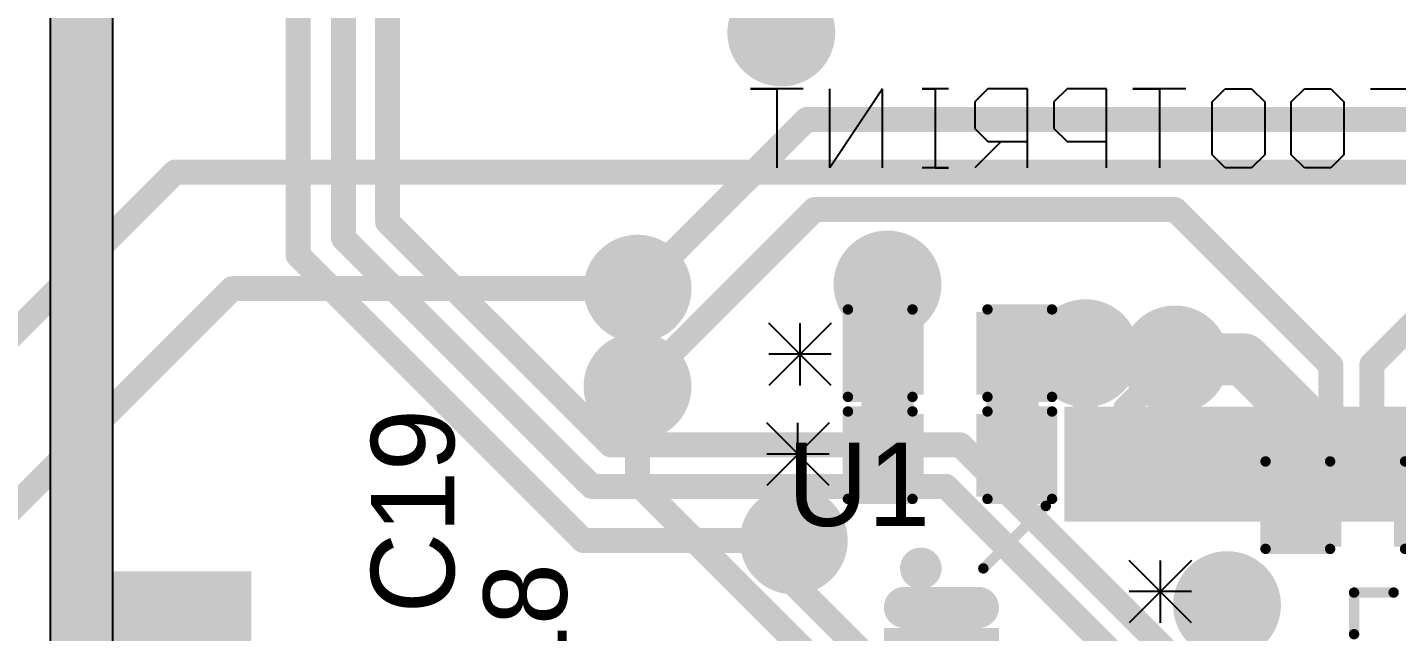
# Model space of a CAD drawing. Header units: millimetres. Extents: x 2.17 to 4.96, y 1.49 to 4.34.
# Drawn here: x 2.855 to 3.512, y 2.998 to 3.288 of the extents above; entities that cross this region are included whole.
import ezdxf

# ---------------------------------------------------------------- set-up
doc = ezdxf.new("R2010")
doc.units = ezdxf.units.MM
doc.header["$MEASUREMENT"] = 0
for name, color, linetype in [('BottomLayer', 5, 'Continuous'), ('BottomOverlay', 54, 'Continuous'), ('BottomPaste', 16, 'Continuous'), ('BottomSolder', 6, 'Continuous'), ('InternalPlane1', 76, 'Continuous'), ('InternalPlane2', 16, 'Continuous'), ('Mechanical2', 216, 'Continuous'), ('MultiLayer', 9, 'Continuous'), ('TopLayer', 1, 'Continuous'), ('TopOverlay', 2, 'Continuous'), ('TopPaste', 8, 'Continuous'), ('TopSolder', 216, 'Continuous'), ('ViaHoleLayer', 16, 'Continuous')]:
    doc.layers.add(name, color=color, linetype=linetype)

# ---------------------------------------------------------------- blocks, each defined once
blk = doc.blocks.new('HCM4920000000ABJT_12')
at = {"layer": 'TopLayer'}
for points in [[(-0.27459, -0.03053), (-0.05806, -0.03053), (-0.27459, 0.02852), (-0.05806, 0.02852)], [(0.06006, -0.03053), (0.27659, -0.03053), (0.06006, 0.02852), (0.27659, 0.02852)]]:
    blk.add_solid(points, dxfattribs=at)
at = {"layer": 'TopOverlay', "const_width": 0.01}
for points in [[(0.22892, 0.09408), (-0.22696, 0.09408)], [(-0.22696, 0.036), (-0.22696, 0.09408)], [(0.22896, 0.09404), (0.22892, 0.09408)], [(0.22896, 0.036), (0.22896, 0.09404)], [(-0.22696, -0.09607), (-0.22696, -0.03799)], [(0.22896, -0.09607), (0.22896, -0.03799)], [(0.229, -0.09607), (-0.22696, -0.09607)]]:
    blk.add_lwpolyline(points, dxfattribs=at)
at = {"layer": 'TopOverlay', "const_width": 0.005}
for points in [[(-0.22946, 0.09408, 1), (-0.22446, 0.09408, 1)], [(-0.22946, 0.09408, 1), (-0.22446, 0.09408, 1)], [(0.22642, 0.09408, 1), (0.23142, 0.09408, 1)], [(0.22642, 0.09408, 1), (0.23142, 0.09408, 1)], [(0.22646, 0.09404, 1), (0.23146, 0.09404, 1)], [(0.22646, 0.09404, 1), (0.23146, 0.09404, 1)], [(-0.22946, 0.036, 1), (-0.22446, 0.036, 1)], [(0.22646, 0.036, 1), (0.23146, 0.036, 1)], [(-0.22946, -0.03799, 1), (-0.22446, -0.03799, 1)], [(0.22646, -0.03799, 1), (0.23146, -0.03799, 1)], [(-0.22946, -0.09607, 1), (-0.22446, -0.09607, 1)], [(-0.22946, -0.09607, 1), (-0.22446, -0.09607, 1)], [(0.22646, -0.09607, 1), (0.23146, -0.09607, 1)], [(0.2265, -0.09607, 1), (0.2315, -0.09607, 1)]]:
    blk.add_lwpolyline(points, format="xyb", close=True, dxfattribs=at)
at = {"layer": 'TopPaste'}
for points in [[(-0.27459, -0.03053), (-0.05806, -0.03053), (-0.27459, 0.02852), (-0.05806, 0.02852)], [(0.06006, -0.03053), (0.27659, -0.03053), (0.06006, 0.02852), (0.27659, 0.02852)]]:
    blk.add_solid(points, dxfattribs=at)
at = {"layer": 'TopSolder'}
for points in [[(-0.27859, -0.03453), (-0.05406, -0.03453), (-0.27859, 0.03252), (-0.05406, 0.03252)], [(0.05606, -0.03453), (0.28059, -0.03453), (0.05606, 0.03252), (0.28059, 0.03252)]]:
    blk.add_solid(points, dxfattribs=at)
blk = doc.blocks.new('QFN_24_B_15')
at = {"layer": 'BottomLayer'}
for points in [[(-0.05709, 0.07874), (-0.05709, 0.11024), (-0.07087, 0.07874), (-0.07087, 0.11024)], [(-0.0315, 0.07874), (-0.0315, 0.11024), (-0.04528, 0.07874), (-0.04528, 0.11024)], [(-0.00591, 0.07874), (-0.00591, 0.11024), (-0.01969, 0.07874), (-0.01969, 0.11024)], [(0.01969, 0.07874), (0.01969, 0.11024), (0.00591, 0.07874), (0.00591, 0.11024)], [(0.04528, 0.07874), (0.04528, 0.11024), (0.0315, 0.07874), (0.0315, 0.11024)], [(0.07087, 0.07874), (0.07087, 0.11024), (0.05709, 0.07874), (0.05709, 0.11024)], [(-0.11024, 0.05709), (-0.07874, 0.05709), (-0.11024, 0.07087), (-0.07874, 0.07087)], [(-0.06693, -0.06693), (0.06693, -0.06693), (-0.06693, 0.06693), (0.06693, 0.06693)], [(0.07874, 0.05709), (0.11024, 0.05709), (0.07874, 0.07087), (0.11024, 0.07087)], [(-0.11024, 0.0315), (-0.07874, 0.0315), (-0.11024, 0.04528), (-0.07874, 0.04528)], [(0.07874, 0.0315), (0.11024, 0.0315), (0.07874, 0.04528), (0.11024, 0.04528)], [(-0.11024, 0.00591), (-0.07874, 0.00591), (-0.11024, 0.01969), (-0.07874, 0.01969)], [(0.07874, 0.00591), (0.11024, 0.00591), (0.07874, 0.01969), (0.11024, 0.01969)], [(-0.11024, -0.01969), (-0.07874, -0.01969), (-0.11024, -0.00591), (-0.07874, -0.00591)], [(0.07874, -0.01969), (0.11024, -0.01969), (0.07874, -0.00591), (0.11024, -0.00591)], [(-0.11024, -0.04528), (-0.07874, -0.04528), (-0.11024, -0.0315), (-0.07874, -0.0315)], [(0.07874, -0.04528), (0.11024, -0.04528), (0.07874, -0.0315), (0.11024, -0.0315)], [(-0.11024, -0.07087), (-0.07874, -0.07087), (-0.11024, -0.05709), (-0.07874, -0.05709)], [(0.07874, -0.07087), (0.11024, -0.07087), (0.07874, -0.05709), (0.11024, -0.05709)], [(-0.07087, -0.07874), (-0.07087, -0.11024), (-0.05709, -0.07874), (-0.05709, -0.11024)], [(-0.04528, -0.07874), (-0.04528, -0.11024), (-0.0315, -0.07874), (-0.0315, -0.11024)], [(-0.01969, -0.07874), (-0.01969, -0.11024), (-0.00591, -0.07874), (-0.00591, -0.11024)], [(0.00591, -0.07874), (0.00591, -0.11024), (0.01969, -0.07874), (0.01969, -0.11024)], [(0.0315, -0.07874), (0.0315, -0.11024), (0.04528, -0.07874), (0.04528, -0.11024)], [(0.05709, -0.07874), (0.05709, -0.11024), (0.07087, -0.07874), (0.07087, -0.11024)]]:
    blk.add_solid(points, dxfattribs=at)
at = {"layer": 'BottomOverlay', "const_width": 0.005}
for points in [[(-0.101, 0.1), (-0.101, 0.08)], [(-0.082, 0.1), (-0.101, 0.1)], [(0.101, 0.1), (0.082, 0.1)], [(0.101, 0.1), (0.101, 0.08)], [(-0.101, -0.08), (-0.101, -0.1)], [(0.101, -0.08), (0.101, -0.1)], [(-0.082, -0.1), (-0.101, -0.1)], [(0.101, -0.1), (0.082, -0.1)]]:
    blk.add_lwpolyline(points, dxfattribs=at)
at = {"layer": 'BottomOverlay'}
for points, const_width in [([(-0.10225, 0.1, 1), (-0.09975, 0.1, 1)], 0.0025), ([(-0.10225, 0.1, 1), (-0.09975, 0.1, 1)], 0.0025), ([(-0.08325, 0.1, 1), (-0.08075, 0.1, 1)], 0.0025), ([(0.08075, 0.1, 1), (0.08325, 0.1, 1)], 0.0025), ([(0.09975, 0.1, 1), (0.10225, 0.1, 1)], 0.0025), ([(0.09975, 0.1, 1), (0.10225, 0.1, 1)], 0.0025), ([(-0.10225, 0.08, 1), (-0.09975, 0.08, 1)], 0.0025), ([(0.09975, 0.08, 1), (0.10225, 0.08, 1)], 0.0025), ([(-0.117, -0.065, 1), (-0.123, -0.065, 1)], 0.00787), ([(-0.12497, -0.065, 1), (-0.12103, -0.065, 1)], 0.00394), ([(-0.11897, -0.065, 1), (-0.11503, -0.065, 1)], 0.00394), ([(-0.10225, -0.08, 1), (-0.09975, -0.08, 1)], 0.0025), ([(0.09975, -0.08, 1), (0.10225, -0.08, 1)], 0.0025), ([(-0.10225, -0.1, 1), (-0.09975, -0.1, 1)], 0.0025), ([(-0.10225, -0.1, 1), (-0.09975, -0.1, 1)], 0.0025), ([(-0.08325, -0.1, 1), (-0.08075, -0.1, 1)], 0.0025), ([(0.08075, -0.1, 1), (0.08325, -0.1, 1)], 0.0025), ([(0.09975, -0.1, 1), (0.10225, -0.1, 1)], 0.0025), ([(0.09975, -0.1, 1), (0.10225, -0.1, 1)], 0.0025)]:
    blk.add_lwpolyline(points, format="xyb", close=True, dxfattribs=dict(at, const_width=const_width))
at = {"layer": 'BottomPaste'}
for points in [[(-0.05709, 0.07874), (-0.05709, 0.11024), (-0.07087, 0.07874), (-0.07087, 0.11024)], [(-0.0315, 0.07874), (-0.0315, 0.11024), (-0.04528, 0.07874), (-0.04528, 0.11024)], [(-0.00591, 0.07874), (-0.00591, 0.11024), (-0.01969, 0.07874), (-0.01969, 0.11024)], [(0.01969, 0.07874), (0.01969, 0.11024), (0.00591, 0.07874), (0.00591, 0.11024)], [(0.04528, 0.07874), (0.04528, 0.11024), (0.0315, 0.07874), (0.0315, 0.11024)], [(0.07087, 0.07874), (0.07087, 0.11024), (0.05709, 0.07874), (0.05709, 0.11024)], [(-0.11024, 0.05709), (-0.07874, 0.05709), (-0.11024, 0.07087), (-0.07874, 0.07087)], [(-0.06693, -0.06693), (0.06693, -0.06693), (-0.06693, 0.06693), (0.06693, 0.06693)], [(0.07874, 0.05709), (0.11024, 0.05709), (0.07874, 0.07087), (0.11024, 0.07087)], [(-0.11024, 0.0315), (-0.07874, 0.0315), (-0.11024, 0.04528), (-0.07874, 0.04528)], [(0.07874, 0.0315), (0.11024, 0.0315), (0.07874, 0.04528), (0.11024, 0.04528)], [(-0.11024, 0.00591), (-0.07874, 0.00591), (-0.11024, 0.01969), (-0.07874, 0.01969)], [(0.07874, 0.00591), (0.11024, 0.00591), (0.07874, 0.01969), (0.11024, 0.01969)], [(-0.11024, -0.01969), (-0.07874, -0.01969), (-0.11024, -0.00591), (-0.07874, -0.00591)], [(0.07874, -0.01969), (0.11024, -0.01969), (0.07874, -0.00591), (0.11024, -0.00591)], [(-0.11024, -0.04528), (-0.07874, -0.04528), (-0.11024, -0.0315), (-0.07874, -0.0315)], [(0.07874, -0.04528), (0.11024, -0.04528), (0.07874, -0.0315), (0.11024, -0.0315)], [(-0.11024, -0.07087), (-0.07874, -0.07087), (-0.11024, -0.05709), (-0.07874, -0.05709)], [(0.07874, -0.07087), (0.11024, -0.07087), (0.07874, -0.05709), (0.11024, -0.05709)], [(-0.07087, -0.07874), (-0.07087, -0.11024), (-0.05709, -0.07874), (-0.05709, -0.11024)], [(-0.04528, -0.07874), (-0.04528, -0.11024), (-0.0315, -0.07874), (-0.0315, -0.11024)], [(-0.01969, -0.07874), (-0.01969, -0.11024), (-0.00591, -0.07874), (-0.00591, -0.11024)], [(0.00591, -0.07874), (0.00591, -0.11024), (0.01969, -0.07874), (0.01969, -0.11024)], [(0.0315, -0.07874), (0.0315, -0.11024), (0.04528, -0.07874), (0.04528, -0.11024)], [(0.05709, -0.07874), (0.05709, -0.11024), (0.07087, -0.07874), (0.07087, -0.11024)]]:
    blk.add_solid(points, dxfattribs=at)
at = {"layer": 'BottomSolder'}
for points in [[(-0.05309, 0.07474), (-0.05309, 0.11424), (-0.07487, 0.07474), (-0.07487, 0.11424)], [(-0.0275, 0.07474), (-0.0275, 0.11424), (-0.04928, 0.07474), (-0.04928, 0.11424)], [(-0.00191, 0.07474), (-0.00191, 0.11424), (-0.02369, 0.07474), (-0.02369, 0.11424)], [(0.02369, 0.07474), (0.02369, 0.11424), (0.00191, 0.07474), (0.00191, 0.11424)], [(0.04928, 0.07474), (0.04928, 0.11424), (0.0275, 0.07474), (0.0275, 0.11424)], [(0.07487, 0.07474), (0.07487, 0.11424), (0.05309, 0.07474), (0.05309, 0.11424)], [(-0.11424, 0.05309), (-0.07474, 0.05309), (-0.11424, 0.07487), (-0.07474, 0.07487)], [(0.07474, 0.05309), (0.11424, 0.05309), (0.07474, 0.07487), (0.11424, 0.07487)], [(-0.07093, -0.07093), (0.07093, -0.07093), (-0.07093, 0.07093), (0.07093, 0.07093)], [(-0.11424, 0.0275), (-0.07474, 0.0275), (-0.11424, 0.04928), (-0.07474, 0.04928)], [(0.07474, 0.0275), (0.11424, 0.0275), (0.07474, 0.04928), (0.11424, 0.04928)], [(-0.11424, 0.00191), (-0.07474, 0.00191), (-0.11424, 0.02369), (-0.07474, 0.02369)], [(0.07474, 0.00191), (0.11424, 0.00191), (0.07474, 0.02369), (0.11424, 0.02369)], [(-0.11424, -0.02369), (-0.07474, -0.02369), (-0.11424, -0.00191), (-0.07474, -0.00191)], [(0.07474, -0.02369), (0.11424, -0.02369), (0.07474, -0.00191), (0.11424, -0.00191)], [(-0.11424, -0.04928), (-0.07474, -0.04928), (-0.11424, -0.0275), (-0.07474, -0.0275)], [(0.07474, -0.04928), (0.11424, -0.04928), (0.07474, -0.0275), (0.11424, -0.0275)], [(-0.11424, -0.07487), (-0.07474, -0.07487), (-0.11424, -0.05309), (-0.07474, -0.05309)], [(0.07474, -0.07487), (0.11424, -0.07487), (0.07474, -0.05309), (0.11424, -0.05309)], [(-0.07487, -0.07474), (-0.07487, -0.11424), (-0.05309, -0.07474), (-0.05309, -0.11424)], [(-0.04928, -0.07474), (-0.04928, -0.11424), (-0.0275, -0.07474), (-0.0275, -0.11424)], [(-0.02369, -0.07474), (-0.02369, -0.11424), (-0.00191, -0.07474), (-0.00191, -0.11424)], [(0.00191, -0.07474), (0.00191, -0.11424), (0.02369, -0.07474), (0.02369, -0.11424)], [(0.0275, -0.07474), (0.0275, -0.11424), (0.04928, -0.07474), (0.04928, -0.11424)], [(0.05309, -0.07474), (0.05309, -0.11424), (0.07487, -0.07474), (0.07487, -0.11424)]]:
    blk.add_solid(points, dxfattribs=at)
blk = doc.blocks.new('LQFP_100_16')
at = {"layer": 'TopLayer', "const_width": 0.01181}
blk.add_lwpolyline([(-0.2874, 0.23622), (-0.32283, 0.23622)], dxfattribs=at)
at = {"layer": 'TopLayer', "const_width": 0.00591}
for points in [[(-0.32579, 0.23622, 1), (-0.31988, 0.23622, 1)], [(-0.29035, 0.23622, 1), (-0.28445, 0.23622, 1)]]:
    blk.add_lwpolyline(points, format="xyb", close=True, dxfattribs=at)
at = {"layer": 'TopLayer'}
for points in [[(-0.23031, 0.2815), (-0.23031, 0.32874), (-0.24213, 0.2815), (-0.24213, 0.32874)], [(-0.21063, 0.2815), (-0.21063, 0.32874), (-0.22244, 0.2815), (-0.22244, 0.32874)], [(-0.19094, 0.2815), (-0.19094, 0.32874), (-0.20276, 0.2815), (-0.20276, 0.32874)], [(-0.17126, 0.2815), (-0.17126, 0.32874), (-0.18307, 0.2815), (-0.18307, 0.32874)], [(-0.15157, 0.2815), (-0.15157, 0.32874), (-0.16339, 0.2815), (-0.16339, 0.32874)], [(-0.13189, 0.2815), (-0.13189, 0.32874), (-0.1437, 0.2815), (-0.1437, 0.32874)], [(-0.1122, 0.2815), (-0.1122, 0.32874), (-0.12402, 0.2815), (-0.12402, 0.32874)], [(-0.09252, 0.2815), (-0.09252, 0.32874), (-0.10433, 0.2815), (-0.10433, 0.32874)]]:
    blk.add_solid(points, dxfattribs=at)
at = {"layer": 'TopOverlay', "const_width": 0.005}
blk.add_lwpolyline([(-0.285, 0.255), (-0.255, 0.285)], dxfattribs=at)
at = {"layer": 'TopOverlay'}
for points, const_width in [([(-0.25625, 0.285, 1), (-0.25375, 0.285, 1)], 0.0025), ([(-0.31, 0.255, 1), (-0.32, 0.255, 1)], 0.01), ([(-0.3225, 0.255, 1), (-0.3175, 0.255, 1)], 0.005), ([(-0.3125, 0.255, 1), (-0.3075, 0.255, 1)], 0.005), ([(-0.28625, 0.255, 1), (-0.28375, 0.255, 1)], 0.0025)]:
    blk.add_lwpolyline(points, format="xyb", close=True, dxfattribs=dict(at, const_width=const_width))
at = {"layer": 'TopPaste', "const_width": 0.01181}
blk.add_lwpolyline([(-0.2874, 0.23622), (-0.32283, 0.23622)], dxfattribs=at)
at = {"layer": 'TopPaste', "const_width": 0.00591}
for points in [[(-0.32579, 0.23622, 1), (-0.31988, 0.23622, 1)], [(-0.29035, 0.23622, 1), (-0.28445, 0.23622, 1)]]:
    blk.add_lwpolyline(points, format="xyb", close=True, dxfattribs=at)
at = {"layer": 'TopPaste'}
for points in [[(-0.23031, 0.2815), (-0.23031, 0.32874), (-0.24213, 0.2815), (-0.24213, 0.32874)], [(-0.21063, 0.2815), (-0.21063, 0.32874), (-0.22244, 0.2815), (-0.22244, 0.32874)], [(-0.19094, 0.2815), (-0.19094, 0.32874), (-0.20276, 0.2815), (-0.20276, 0.32874)], [(-0.17126, 0.2815), (-0.17126, 0.32874), (-0.18307, 0.2815), (-0.18307, 0.32874)], [(-0.15157, 0.2815), (-0.15157, 0.32874), (-0.16339, 0.2815), (-0.16339, 0.32874)], [(-0.13189, 0.2815), (-0.13189, 0.32874), (-0.1437, 0.2815), (-0.1437, 0.32874)], [(-0.1122, 0.2815), (-0.1122, 0.32874), (-0.12402, 0.2815), (-0.12402, 0.32874)], [(-0.09252, 0.2815), (-0.09252, 0.32874), (-0.10433, 0.2815), (-0.10433, 0.32874)]]:
    blk.add_solid(points, dxfattribs=at)
at = {"layer": 'TopSolder', "const_width": 0.01981}
blk.add_lwpolyline([(-0.2874, 0.23622), (-0.32283, 0.23622)], dxfattribs=at)
at = {"layer": 'TopSolder', "const_width": 0.00991}
for points in [[(-0.32779, 0.23622, 1), (-0.31788, 0.23622, 1)], [(-0.29235, 0.23622, 1), (-0.28245, 0.23622, 1)]]:
    blk.add_lwpolyline(points, format="xyb", close=True, dxfattribs=at)
at = {"layer": 'TopSolder'}
for points in [[(-0.22631, 0.2775), (-0.22631, 0.33274), (-0.24613, 0.2775), (-0.24613, 0.33274)], [(-0.20663, 0.2775), (-0.20663, 0.33274), (-0.22644, 0.2775), (-0.22644, 0.33274)], [(-0.18694, 0.2775), (-0.18694, 0.33274), (-0.20676, 0.2775), (-0.20676, 0.33274)], [(-0.16726, 0.2775), (-0.16726, 0.33274), (-0.18707, 0.2775), (-0.18707, 0.33274)], [(-0.14757, 0.2775), (-0.14757, 0.33274), (-0.16739, 0.2775), (-0.16739, 0.33274)], [(-0.12789, 0.2775), (-0.12789, 0.33274), (-0.1477, 0.2775), (-0.1477, 0.33274)], [(-0.1082, 0.2775), (-0.1082, 0.33274), (-0.12802, 0.2775), (-0.12802, 0.33274)], [(-0.08852, 0.2775), (-0.08852, 0.33274), (-0.10833, 0.2775), (-0.10833, 0.33274)], [(-0.06883, 0.2775), (-0.06883, 0.33274), (-0.08865, 0.2775), (-0.08865, 0.33274)], [(-0.33274, 0.20663), (-0.2775, 0.20663), (-0.33274, 0.22644), (-0.2775, 0.22644)]]:
    blk.add_solid(points, dxfattribs=at)
blk = doc.blocks.new('C__0603_B_34')
at = {"layer": 'BottomLayer'}
for points in [[(-0.015, -0.0175), (-0.015, 0.0175), (-0.045, -0.0175), (-0.045, 0.0175)], [(0.045, -0.0175), (0.045, 0.0175), (0.015, -0.0175), (0.015, 0.0175)]]:
    blk.add_solid(points, dxfattribs=at)
at = {"layer": 'BottomOverlay', "const_width": 0.005}
for points in [[(-0.049, 0.021), (-0.049, -0.021)], [(-0.018, 0.021), (-0.049, 0.021)], [(0.049, 0.021), (0.018, 0.021)], [(0.049, 0.021), (0.049, -0.021)], [(-0.018, -0.021), (-0.049, -0.021)], [(0.049, -0.021), (0.018, -0.021)]]:
    blk.add_lwpolyline(points, dxfattribs=at)
at = {"layer": 'BottomOverlay', "const_width": 0.0025}
for points in [[(-0.05025, 0.021, 1), (-0.04775, 0.021, 1)], [(-0.05025, 0.021, 1), (-0.04775, 0.021, 1)], [(-0.01925, 0.021, 1), (-0.01675, 0.021, 1)], [(0.01675, 0.021, 1), (0.01925, 0.021, 1)], [(0.04775, 0.021, 1), (0.05025, 0.021, 1)], [(0.04775, 0.021, 1), (0.05025, 0.021, 1)], [(-0.05025, -0.021, 1), (-0.04775, -0.021, 1)], [(-0.05025, -0.021, 1), (-0.04775, -0.021, 1)], [(-0.01925, -0.021, 1), (-0.01675, -0.021, 1)], [(0.01675, -0.021, 1), (0.01925, -0.021, 1)], [(0.04775, -0.021, 1), (0.05025, -0.021, 1)], [(0.04775, -0.021, 1), (0.05025, -0.021, 1)]]:
    blk.add_lwpolyline(points, format="xyb", close=True, dxfattribs=at)
at = {"layer": 'BottomPaste'}
for points in [[(-0.015, -0.0175), (-0.015, 0.0175), (-0.045, -0.0175), (-0.045, 0.0175)], [(0.045, -0.0175), (0.045, 0.0175), (0.015, -0.0175), (0.015, 0.0175)]]:
    blk.add_solid(points, dxfattribs=at)
at = {"layer": 'BottomSolder'}
for points in [[(-0.01264, -0.01986), (-0.01264, 0.01986), (-0.04736, -0.01986), (-0.04736, 0.01986)], [(0.04736, -0.01986), (0.04736, 0.01986), (0.01264, -0.01986), (0.01264, 0.01986)]]:
    blk.add_solid(points, dxfattribs=at)
blk = doc.blocks.new('C__0603_B_47')
at = {"layer": 'BottomLayer'}
for points in [[(-0.015, -0.0175), (-0.015, 0.0175), (-0.045, -0.0175), (-0.045, 0.0175)], [(0.045, -0.0175), (0.045, 0.0175), (0.015, -0.0175), (0.015, 0.0175)]]:
    blk.add_solid(points, dxfattribs=at)
at = {"layer": 'BottomOverlay', "const_width": 0.005}
for points in [[(-0.049, 0.021), (-0.049, -0.021)], [(-0.018, 0.021), (-0.049, 0.021)], [(0.049, 0.021), (0.018, 0.021)], [(0.049, 0.021), (0.049, -0.021)], [(-0.018, -0.021), (-0.049, -0.021)], [(0.049, -0.021), (0.018, -0.021)]]:
    blk.add_lwpolyline(points, dxfattribs=at)
at = {"layer": 'BottomOverlay', "const_width": 0.0025}
for points in [[(-0.05025, 0.021, 1), (-0.04775, 0.021, 1)], [(-0.05025, 0.021, 1), (-0.04775, 0.021, 1)], [(-0.01925, 0.021, 1), (-0.01675, 0.021, 1)], [(0.01675, 0.021, 1), (0.01925, 0.021, 1)], [(0.04775, 0.021, 1), (0.05025, 0.021, 1)], [(0.04775, 0.021, 1), (0.05025, 0.021, 1)], [(-0.05025, -0.021, 1), (-0.04775, -0.021, 1)], [(-0.05025, -0.021, 1), (-0.04775, -0.021, 1)], [(-0.01925, -0.021, 1), (-0.01675, -0.021, 1)], [(0.01675, -0.021, 1), (0.01925, -0.021, 1)], [(0.04775, -0.021, 1), (0.05025, -0.021, 1)], [(0.04775, -0.021, 1), (0.05025, -0.021, 1)]]:
    blk.add_lwpolyline(points, format="xyb", close=True, dxfattribs=at)
at = {"layer": 'BottomPaste'}
for points in [[(-0.015, -0.0175), (-0.015, 0.0175), (-0.045, -0.0175), (-0.045, 0.0175)], [(0.045, -0.0175), (0.045, 0.0175), (0.015, -0.0175), (0.015, 0.0175)]]:
    blk.add_solid(points, dxfattribs=at)
at = {"layer": 'BottomSolder'}
for points in [[(-0.01264, -0.01986), (-0.01264, 0.01986), (-0.04736, -0.01986), (-0.04736, 0.01986)], [(0.04736, -0.01986), (0.04736, 0.01986), (0.01264, -0.01986), (0.01264, 0.01986)]]:
    blk.add_solid(points, dxfattribs=at)
blk = doc.blocks.new('C__0603_B_53')
at = {"layer": 'BottomLayer'}
for points in [[(-0.015, -0.0175), (-0.015, 0.0175), (-0.045, -0.0175), (-0.045, 0.0175)], [(0.045, -0.0175), (0.045, 0.0175), (0.015, -0.0175), (0.015, 0.0175)]]:
    blk.add_solid(points, dxfattribs=at)
at = {"layer": 'BottomOverlay', "const_width": 0.005}
for points in [[(-0.049, 0.021), (-0.049, -0.021)], [(-0.018, 0.021), (-0.049, 0.021)], [(0.049, 0.021), (0.018, 0.021)], [(0.049, 0.021), (0.049, -0.021)], [(-0.018, -0.021), (-0.049, -0.021)], [(0.049, -0.021), (0.018, -0.021)]]:
    blk.add_lwpolyline(points, dxfattribs=at)
at = {"layer": 'BottomOverlay', "const_width": 0.0025}
for points in [[(-0.05025, 0.021, 1), (-0.04775, 0.021, 1)], [(-0.05025, 0.021, 1), (-0.04775, 0.021, 1)], [(-0.01925, 0.021, 1), (-0.01675, 0.021, 1)], [(0.01675, 0.021, 1), (0.01925, 0.021, 1)], [(0.04775, 0.021, 1), (0.05025, 0.021, 1)], [(0.04775, 0.021, 1), (0.05025, 0.021, 1)], [(-0.05025, -0.021, 1), (-0.04775, -0.021, 1)], [(-0.05025, -0.021, 1), (-0.04775, -0.021, 1)], [(-0.01925, -0.021, 1), (-0.01675, -0.021, 1)], [(0.01675, -0.021, 1), (0.01925, -0.021, 1)], [(0.04775, -0.021, 1), (0.05025, -0.021, 1)], [(0.04775, -0.021, 1), (0.05025, -0.021, 1)]]:
    blk.add_lwpolyline(points, format="xyb", close=True, dxfattribs=at)
at = {"layer": 'BottomPaste'}
for points in [[(-0.015, -0.0175), (-0.015, 0.0175), (-0.045, -0.0175), (-0.045, 0.0175)], [(0.045, -0.0175), (0.045, 0.0175), (0.015, -0.0175), (0.015, 0.0175)]]:
    blk.add_solid(points, dxfattribs=at)
at = {"layer": 'BottomSolder'}
for points in [[(-0.01264, -0.01986), (-0.01264, 0.01986), (-0.04736, -0.01986), (-0.04736, 0.01986)], [(0.04736, -0.01986), (0.04736, 0.01986), (0.01264, -0.01986), (0.01264, 0.01986)]]:
    blk.add_solid(points, dxfattribs=at)

msp = doc.modelspace()

# ---------------------------------------------------------------- linework, layer by layer
at = {"layer": 'BottomLayer'}
for points, const_width in [([(3.21109, 3.286, 1), (3.22291, 3.286, 1)], 0.01181), ([(2.923, 3.219, 1), (2.929, 3.219, 1)], 0.006), ([(2.923, 3.219, 1), (2.929, 3.219, 1)], 0.006), ([(3.26175, 3.165, 1), (3.27425, 3.165, 1)], 0.0125), ([(3.26209, 3.165, 1), (3.27391, 3.165, 1)], 0.01181), ([(2.95037, 3.163, 1), (2.95637, 3.163, 1)], 0.006), ([(2.95037, 3.163, 1), (2.95637, 3.163, 1)], 0.006), ([(3.14209, 3.163, 1), (3.15391, 3.163, 1)], 0.01181), ([(3.145, 3.163, 1), (3.151, 3.163, 1)], 0.006), ([(3.26175, 3.132, 1), (3.27425, 3.132, 1)], 0.0125), ([(3.26175, 3.132, 1), (3.27425, 3.132, 1)], 0.0125), ([(3.32175, 3.132, 1), (3.33425, 3.132, 1)], 0.0125), ([(3.32175, 3.132, 1), (3.33425, 3.132, 1)], 0.0125), ([(3.35675, 3.132, 1), (3.36925, 3.132, 1)], 0.0125), ([(3.35709, 3.132, 1), (3.36891, 3.132, 1)], 0.01181), ([(3.39975, 3.129, 1), (3.41225, 3.129, 1)], 0.0125), ([(3.40009, 3.129, 1), (3.41191, 3.129, 1)], 0.01181), ([(3.43275, 3.129, 1), (3.44525, 3.129, 1)], 0.0125), ([(3.43275, 3.129, 1), (3.44525, 3.129, 1)], 0.0125), ([(3.14209, 3.116, 1), (3.15391, 3.116, 1)], 0.01181), ([(3.145, 3.116, 1), (3.151, 3.116, 1)], 0.006), ([(3.46226, 3.09949, 1), (3.47476, 3.09949, 1)], 0.0125), ([(3.46226, 3.09949, 1), (3.47476, 3.09949, 1)], 0.0125), ([(3.26175, 3.083, 1), (3.27425, 3.083, 1)], 0.0125), ([(3.32175, 3.083, 1), (3.33425, 3.083, 1)], 0.0125), ([(3.145, 3.06938, 1), (3.151, 3.06938, 1)], 0.006), ([(3.145, 3.06938, 1), (3.151, 3.06938, 1)], 0.006), ([(3.46226, 3.059, 1), (3.47476, 3.059, 1)], 0.0125), ([(3.21709, 3.042, 1), (3.22891, 3.042, 1)], 0.01181), ([(3.22, 3.042, 1), (3.226, 3.042, 1)], 0.006), ([(3.22, 3.02125, 1), (3.226, 3.02125, 1)], 0.006), ([(3.22, 3.02125, 1), (3.226, 3.02125, 1)], 0.006), ([(3.42475, 3.011, 1), (3.43725, 3.011, 1)], 0.0125), ([(3.42509, 3.011, 1), (3.43691, 3.011, 1)], 0.01181), ([(3.42475, 2.992, 1), (3.43725, 2.992, 1)], 0.0125), ([(3.42475, 2.992, 1), (3.43725, 2.992, 1)], 0.0125)]:
    msp.add_lwpolyline(points, format="xyb", close=True, dxfattribs=dict(at, const_width=const_width))
for points, const_width in [([(2.725, 3.018), (2.926, 3.219)], 0.012), ([(2.926, 3.219), (3.572, 3.219)], 0.012), ([(3.268, 3.132), (3.268, 3.165)], 0.025), ([(2.70837, 2.918), (2.95337, 3.163)], 0.012), ([(2.95337, 3.163), (3.148, 3.163)], 0.012), ([(3.268, 3.083), (3.268, 3.132)], 0.025), ([(3.328, 3.083), (3.328, 3.132)], 0.025), ([(3.328, 3.132), (3.363, 3.132)], 0.025), ([(3.406, 3.129), (3.439, 3.129)], 0.025), ([(3.439, 3.129), (3.46851, 3.09949)], 0.025), ([(3.148, 3.06938), (3.148, 3.116)], 0.012), ([(3.46851, 3.059), (3.46851, 3.09949)], 0.025), ([(3.148, 3.06938), (3.475, 2.74238)], 0.012), ([(3.223, 3.02125), (3.223, 3.042)], 0.012), ([(3.223, 3.02125), (3.50057, 2.74368)], 0.012), ([(3.431, 2.992), (3.431, 3.011)], 0.025), ([(3.431, 2.992), (3.447, 2.976)], 0.025)]:
    msp.add_lwpolyline(points, dxfattribs=dict(at, const_width=const_width))
at = {"layer": 'BottomOverlay'}
for p, q in [((3.22758, 3.25899), (3.20225, 3.25899)), ((3.20225, 3.25899), (3.21491, 3.25899)), ((3.21491, 3.25899), (3.21491, 3.221)), ((3.26557, 3.25899), (3.24024, 3.221)), ((3.24024, 3.221), (3.24024, 3.25899)), ((3.26557, 3.221), (3.26557, 3.25899)), ((3.29722, 3.25899), (3.28456, 3.25899)), ((3.28456, 3.25899), (3.29089, 3.25899)), ((3.29089, 3.25899), (3.29089, 3.221)), ((3.31622, 3.25899), (3.30988, 3.25266)), ((3.33521, 3.25899), (3.31622, 3.25899)), ((3.33521, 3.221), (3.33521, 3.25899)), ((3.3542, 3.25899), (3.34787, 3.25266)), ((3.3732, 3.25899), (3.3542, 3.25899)), ((3.3732, 3.221), (3.3732, 3.25899)), ((3.41118, 3.25899), (3.38586, 3.25899)), ((3.38586, 3.25899), (3.39852, 3.25899)), ((3.39852, 3.25899), (3.39852, 3.221)), ((3.42385, 3.25266), (3.43018, 3.25899)), ((3.43018, 3.25899), (3.44284, 3.25899)), ((3.44284, 3.25899), (3.44917, 3.25266)), ((3.46183, 3.25266), (3.46817, 3.25899)), ((3.46817, 3.25899), (3.48083, 3.25899)), ((3.48083, 3.25899), (3.48716, 3.25266)), ((3.49982, 3.25899), (3.52515, 3.25899)), ((3.30988, 3.25266), (3.30988, 3.23999)), ((3.34787, 3.25266), (3.34787, 3.23999)), ((3.42385, 3.22733), (3.42385, 3.25266)), ((3.44917, 3.25266), (3.44917, 3.22733)), ((3.46183, 3.22733), (3.46183, 3.25266)), ((3.48716, 3.25266), (3.48716, 3.22733)), ((3.30988, 3.23999), (3.31622, 3.23366)), ((3.34787, 3.23999), (3.3542, 3.23366)), ((3.32255, 3.23366), (3.30988, 3.221)), ((3.31622, 3.23366), (3.33521, 3.23366)), ((3.3542, 3.23366), (3.3732, 3.23366)), ((3.43018, 3.221), (3.42385, 3.22733)), ((3.44917, 3.22733), (3.44284, 3.221)), ((3.46817, 3.221), (3.46183, 3.22733)), ((3.48716, 3.22733), (3.48083, 3.221)), ((3.29722, 3.221), (3.28456, 3.221)), ((3.29089, 3.221), (3.29722, 3.221)), ((3.44284, 3.221), (3.43018, 3.221)), ((3.48083, 3.221), (3.46817, 3.221)), ((3.241, 3.14649), (3.21101, 3.1165)), ((3.241, 3.1165), (3.21101, 3.14649)), ((3.226, 3.1165), (3.226, 3.14649)), ((3.241, 3.13149), (3.21101, 3.13149)), ((3.24, 3.09849), (3.21001, 3.0685)), ((3.24, 3.0685), (3.21001, 3.09849)), ((3.225, 3.0685), (3.225, 3.09849)), ((3.24, 3.08349), (3.21001, 3.08349)), ((3.414, 3.03249), (3.38401, 3.0025)), ((3.414, 3.0025), (3.38401, 3.03249)), ((3.399, 3.0025), (3.399, 3.03249)), ((3.414, 3.01749), (3.38401, 3.01749))]:
    msp.add_line(p, q, dxfattribs=at)
at = {"layer": 'InternalPlane1'}
for p, q in [((2.86593, 3.671), (2.86593, 2.082)), ((2.89607, 2.08824), (2.89607, 3.65593))]:
    msp.add_line(p, q, dxfattribs=at)
at = {"layer": 'InternalPlane1', "const_width": 0.04}
msp.add_lwpolyline([(4.93976, 2.51612, -6.760445), (4.93618, 3.32971)], format="xyb", dxfattribs=at)
at = {"layer": 'InternalPlane1', "const_width": 0.03}
msp.add_lwpolyline([(2.881, 3.671), (2.881, 2.082)], dxfattribs=at)
at = {"layer": 'InternalPlane1', "const_width": 0.02591}
for points in [[(3.13505, 3.163, 1), (3.16095, 3.163, 1)], [(3.25505, 3.165, 1), (3.28095, 3.165, 1)], [(3.39305, 3.129, 1), (3.41895, 3.129, 1)], [(3.13505, 3.116, 1), (3.16095, 3.116, 1)], [(3.21005, 3.042, 1), (3.23595, 3.042, 1)], [(3.41805, 3.011, 1), (3.44395, 3.011, 1)]]:
    msp.add_lwpolyline(points, format="xyb", close=True, dxfattribs=at)
at = {"layer": 'InternalPlane2', "const_width": 0.04}
msp.add_lwpolyline([(4.93976, 2.51612, -6.760445), (4.93618, 3.32971)], format="xyb", dxfattribs=at)
at = {"layer": 'InternalPlane2', "const_width": 0.02591}
for points in [[(3.20405, 3.286, 1), (3.22995, 3.286, 1)], [(3.13505, 3.163, 1), (3.16095, 3.163, 1)], [(3.35005, 3.132, 1), (3.37595, 3.132, 1)], [(3.13505, 3.116, 1), (3.16095, 3.116, 1)], [(3.21005, 3.042, 1), (3.23595, 3.042, 1)]]:
    msp.add_lwpolyline(points, format="xyb", close=True, dxfattribs=at)
at = {"layer": 'Mechanical2', "const_width": 0.015}
msp.add_lwpolyline([(4.9336, 2.5218, -6.818913), (4.92995, 3.32439)], format="xyb", dxfattribs=at)
at = {"layer": 'MultiLayer', "const_width": 0.01181}
for points in [[(3.21109, 3.286, 1), (3.22291, 3.286, 1)], [(3.26209, 3.165, 1), (3.27391, 3.165, 1)], [(3.14209, 3.163, 1), (3.15391, 3.163, 1)], [(3.35709, 3.132, 1), (3.36891, 3.132, 1)], [(3.40009, 3.129, 1), (3.41191, 3.129, 1)], [(3.14209, 3.116, 1), (3.15391, 3.116, 1)], [(3.21709, 3.042, 1), (3.22891, 3.042, 1)], [(3.42509, 3.011, 1), (3.43691, 3.011, 1)]]:
    msp.add_lwpolyline(points, format="xyb", close=True, dxfattribs=at)
at = {"layer": 'TopLayer'}
for points, const_width in [([(3.217, 3.286), (3.217, 3.33)], 0.025), ([(2.985, 3.179), (2.985, 3.325)], 0.012), ([(3.00681, 3.18719), (3.00681, 3.31868)], 0.012), ([(3.028, 3.195), (3.028, 3.313)], 0.012), ([(3.148, 3.163), (3.22925, 3.24425)], 0.012), ([(3.22925, 3.24425), (3.835, 3.24425)], 0.012), ([(3.50057, 3.12657), (3.588, 3.214)], 0.012), ([(3.148, 3.116), (3.233, 3.201)], 0.012), ([(3.233, 3.201), (3.406, 3.201)], 0.012), ([(3.406, 3.201), (3.48089, 3.12611)], 0.012), ([(3.028, 3.195), (3.135, 3.088)], 0.012), ([(3.00681, 3.18719), (3.126, 3.068)], 0.012), ([(2.985, 3.179), (3.122, 3.042)], 0.012), ([(3.36278, 3.07875), (3.363, 3.132)], 0.012), ([(3.38246, 3.10546), (3.406, 3.129)], 0.012), ([(3.48089, 3.07875), (3.48089, 3.12611)], 0.012), ([(3.50057, 3.07875), (3.50057, 3.12657)], 0.012), ([(3.38246, 3.07875), (3.38246, 3.10546)], 0.012), ([(3.135, 3.088), (3.30291, 3.088)], 0.012), ([(3.30291, 3.088), (3.79585, 2.59506)], 0.012), ([(3.126, 3.068), (3.29604, 3.068)], 0.012), ([(3.29604, 3.068), (3.77617, 2.58788)], 0.012), ([(3.122, 3.042), (3.223, 3.042)], 0.012)]:
    msp.add_lwpolyline(points, dxfattribs=dict(at, const_width=const_width))
for points, const_width in [([(3.21075, 3.286, 1), (3.22325, 3.286, 1)], 0.0125), ([(3.21109, 3.286, 1), (3.22291, 3.286, 1)], 0.01181), ([(3.22625, 3.24425, 1), (3.23225, 3.24425, 1)], 0.006), ([(3.22625, 3.24425, 1), (3.23225, 3.24425, 1)], 0.006), ([(3.23, 3.201, 1), (3.236, 3.201, 1)], 0.006), ([(3.23, 3.201, 1), (3.236, 3.201, 1)], 0.006), ([(3.403, 3.201, 1), (3.409, 3.201, 1)], 0.006), ([(3.403, 3.201, 1), (3.409, 3.201, 1)], 0.006), ([(3.025, 3.195, 1), (3.031, 3.195, 1)], 0.006), ([(3.025, 3.195, 1), (3.031, 3.195, 1)], 0.006), ([(3.00381, 3.18719, 1), (3.00981, 3.18719, 1)], 0.006), ([(3.00381, 3.18719, 1), (3.00981, 3.18719, 1)], 0.006), ([(2.982, 3.179, 1), (2.988, 3.179, 1)], 0.006), ([(2.982, 3.179, 1), (2.988, 3.179, 1)], 0.006), ([(3.26209, 3.165, 1), (3.27391, 3.165, 1)], 0.01181), ([(3.14209, 3.163, 1), (3.15391, 3.163, 1)], 0.01181), ([(3.145, 3.163, 1), (3.151, 3.163, 1)], 0.006), ([(3.35709, 3.132, 1), (3.36891, 3.132, 1)], 0.01181), ([(3.36, 3.132, 1), (3.366, 3.132, 1)], 0.006), ([(3.40009, 3.129, 1), (3.41191, 3.129, 1)], 0.01181), ([(3.403, 3.129, 1), (3.409, 3.129, 1)], 0.006), ([(3.47789, 3.12611, 1), (3.48389, 3.12611, 1)], 0.006), ([(3.47789, 3.12611, 1), (3.48389, 3.12611, 1)], 0.006), ([(3.49757, 3.12657, 1), (3.50357, 3.12657, 1)], 0.006), ([(3.49757, 3.12657, 1), (3.50357, 3.12657, 1)], 0.006), ([(3.14209, 3.116, 1), (3.15391, 3.116, 1)], 0.01181), ([(3.145, 3.116, 1), (3.151, 3.116, 1)], 0.006), ([(3.37946, 3.10546, 1), (3.38546, 3.10546, 1)], 0.006), ([(3.37946, 3.10546, 1), (3.38546, 3.10546, 1)], 0.006), ([(3.132, 3.088, 1), (3.138, 3.088, 1)], 0.006), ([(3.132, 3.088, 1), (3.138, 3.088, 1)], 0.006), ([(3.29991, 3.088, 1), (3.30591, 3.088, 1)], 0.006), ([(3.29991, 3.088, 1), (3.30591, 3.088, 1)], 0.006), ([(3.35978, 3.07875, 1), (3.36578, 3.07875, 1)], 0.006), ([(3.37946, 3.07875, 1), (3.38546, 3.07875, 1)], 0.006), ([(3.47789, 3.07875, 1), (3.48389, 3.07875, 1)], 0.006), ([(3.49757, 3.07875, 1), (3.50357, 3.07875, 1)], 0.006), ([(3.123, 3.068, 1), (3.129, 3.068, 1)], 0.006), ([(3.123, 3.068, 1), (3.129, 3.068, 1)], 0.006), ([(3.29304, 3.068, 1), (3.29904, 3.068, 1)], 0.006), ([(3.29304, 3.068, 1), (3.29904, 3.068, 1)], 0.006), ([(3.21709, 3.042, 1), (3.22891, 3.042, 1)], 0.01181), ([(3.119, 3.042, 1), (3.125, 3.042, 1)], 0.006), ([(3.119, 3.042, 1), (3.125, 3.042, 1)], 0.006), ([(3.22, 3.042, 1), (3.226, 3.042, 1)], 0.006), ([(3.42509, 3.011, 1), (3.43691, 3.011, 1)], 0.01181)]:
    msp.add_lwpolyline(points, format="xyb", close=True, dxfattribs=dict(at, const_width=const_width))
at = {"layer": 'ViaHoleLayer', "const_width": 0.00591}
for points in [[(3.21405, 3.286, 1), (3.21995, 3.286, 1)], [(3.14505, 3.163, 1), (3.15095, 3.163, 1)], [(3.26505, 3.165, 1), (3.27095, 3.165, 1)], [(3.36005, 3.132, 1), (3.36595, 3.132, 1)], [(3.40305, 3.129, 1), (3.40895, 3.129, 1)], [(3.14505, 3.116, 1), (3.15095, 3.116, 1)], [(3.22005, 3.042, 1), (3.22595, 3.042, 1)], [(3.42805, 3.011, 1), (3.43395, 3.011, 1)]]:
    msp.add_lwpolyline(points, format="xyb", close=True, dxfattribs=at)

# ---------------------------------------------------------------- block references
for name, p, rotation in [('C__0603_B_53', (3.298, 3.132), 180), ('C__0603_B_47', (3.298, 3.083), 180), ('C__0603_B_34', (3.49851, 3.059), 180), ('QFN_24_B_15', (3.593, 2.917), 180), ('HCM4920000000ABJT_12', (2.93, 2.74863), 270)]:
    msp.add_blockref(name, p, dxfattribs=dict(rotation=rotation))
msp.add_blockref('LQFP_100_16', (3.599, 2.77363))

# ---------------------------------------------------------------- texts
at = {"layer": 'TopOverlay'}
for s, p in [('C19', (3.06, 3.007)), ('C18', (3.114, 2.933))]:
    msp.add_text(s, height=0.04, rotation=90, dxfattribs=at).set_placement(p)
msp.add_text('U1', height=0.04, dxfattribs=at).set_placement((3.22, 3.049))

doc.saveas('drawing.dxf')
